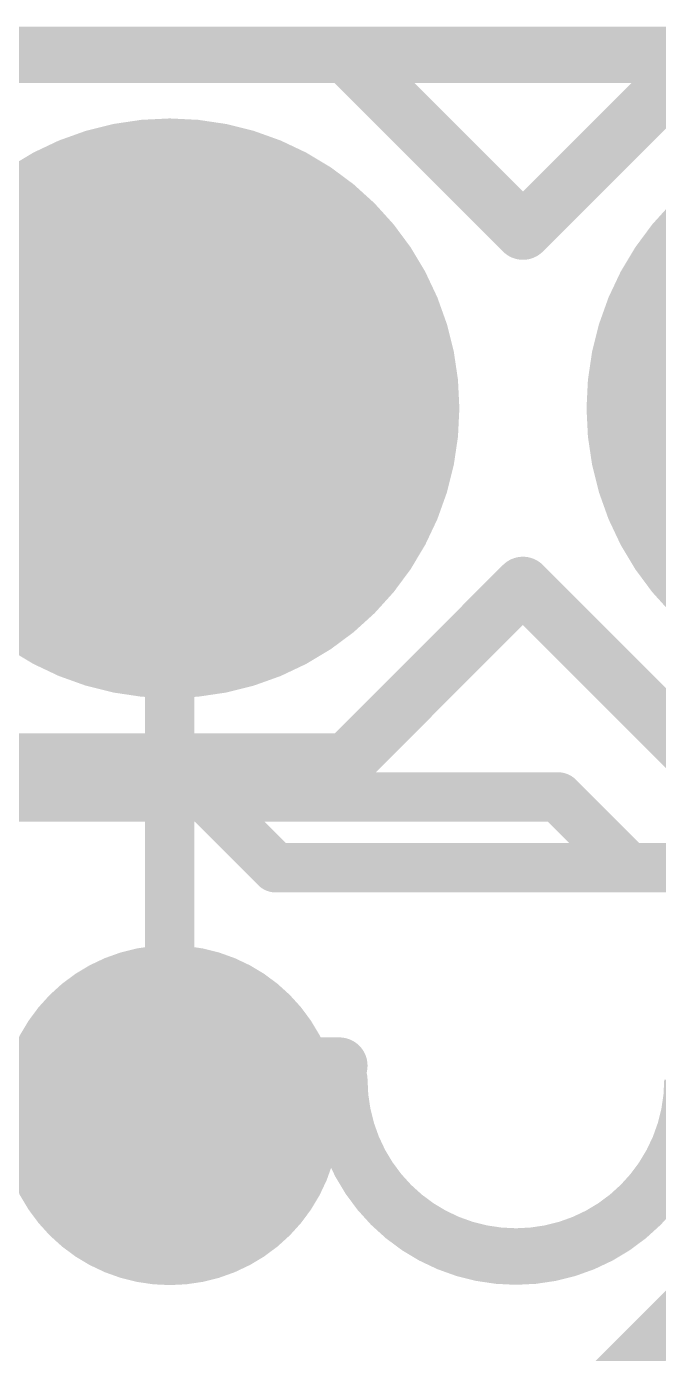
# Model space of a CAD drawing. Extents: x -34 to 73, y -25 to 40.
# Drawn here: x 10.915 to 13.187, y 20.734 to 25.502 of the extents above; entities that cross this region are included whole.
import ezdxf

# ---------------------------------------------------------------- set-up
doc = ezdxf.new("R2010")
doc.units = 0
for name, color, linetype in [('1', 12, 'CONTINUOUS'), ('16', 132, 'CONTINUOUS'), ('17', 110, 'CONTINUOUS'), ('20', 53, 'CONTINUOUS'), ('21', 41, 'CONTINUOUS'), ('29', 253, 'CONTINUOUS'), ('30', 253, 'CONTINUOUS'), ('51', 53, 'CONTINUOUS')]:
    doc.layers.add(name, color=color, linetype=linetype)

# ---------------------------------------------------------------- blocks, each defined once
blk = doc.blocks.new('RECT')
blk.add_solid([(-0.5, -0.5), (0.5, -0.5), (-0.5, 0.5), (0.5, 0.5)])
blk = doc.blocks.new('ROUNDP')
at = {"const_width": 0.5}
blk.add_lwpolyline([(0, -0.25, 1), (0, 0.25, 1), (0, -0.25)], format="xyb", dxfattribs=at)

msp = doc.modelspace()

# ---------------------------------------------------------------- linework, layer by layer
at = {"layer": '1', "const_width": 0.1778}
for points in [[(25.4, 25.4), (0, 25.4)], [(11.43, 24.13), (11.43, 22.733)], [(9.017, 22.733), (11.43, 22.733)], [(11.43, 22.733), (11.43, 21.59)], [(11.43, 22.733), (12.827, 22.733)], [(13.081, 22.479), (12.827, 22.733)], [(13.081, 22.479), (15.621, 22.479)], [(12.7, 20.32), (13.97, 21.59)]]:
    msp.add_lwpolyline(points, dxfattribs=at)
at = {"layer": '1', "const_width": 0.0889}
for points in [[(11.4744, 24.13, 1), (11.3856, 24.13)], [(11.43, 22.7775, 1), (11.43, 22.6885)], [(11.4744, 22.733, 1), (11.3856, 22.733)], [(11.43, 22.6885, 1), (11.43, 22.7775)], [(12.8584, 22.7644, 1), (12.7956, 22.7016)], [(12.827, 22.6885, 1), (12.827, 22.7775)], [(11.3856, 22.733, 1), (11.4744, 22.733)], [(13.081, 22.5235, 1), (13.081, 22.4346)], [(13.0496, 22.4476, 1), (13.1124, 22.5104)], [(11.3856, 21.59, 1), (11.4744, 21.59)]]:
    msp.add_lwpolyline(points, format="xyb", dxfattribs=at)
at = {"layer": '16', "const_width": 0.1778}
for points in [[(0, 25.4), (25.4, 25.4)], [(11.43, 22.86), (11.43, 24.13)], [(11.811, 22.479), (11.43, 22.86)], [(14.351, 22.479), (11.811, 22.479)]]:
    msp.add_lwpolyline(points, dxfattribs=at)
at = {"layer": '16', "const_width": 0.0889}
for points in [[(11.4744, 24.13, 1), (11.3856, 24.13)], [(11.4614, 22.8914, 1), (11.3986, 22.8286)], [(11.3856, 22.86, 1), (11.4744, 22.86)], [(11.811, 22.5235, 1), (11.811, 22.4346)], [(11.7796, 22.4476, 1), (11.8424, 22.5104)]]:
    msp.add_lwpolyline(points, format="xyb", dxfattribs=at)
at = {"layer": '20', "const_width": 0.2032}
msp.add_lwpolyline([(0, 25.4), (25.4, 25.4)], dxfattribs=at)
at = {"layer": '21', "const_width": 0.2032}
for points in [[(10.795, 25.4), (12.065, 25.4)], [(12.7, 24.765), (12.065, 25.4)], [(12.7, 24.765), (13.335, 25.4)], [(12.065, 22.86), (12.7, 23.495)], [(13.335, 22.86), (12.7, 23.495)], [(12.065, 22.86), (10.795, 22.86)], [(11.0347, 21.7678), (12.0396, 21.7678)]]:
    msp.add_lwpolyline(points, dxfattribs=at)
at = {"layer": '21'}
for points, const_width in [([(12.1009, 25.4359, 1), (12.0291, 25.3641)], 0.1016), ([(12.065, 25.3492, 1), (12.065, 25.4508)], 0.1016), ([(12.6641, 24.8009, 1), (12.7359, 24.7291)], 0.1016), ([(12.6641, 24.7291, 1), (12.7359, 24.8009)], 0.1016), ([(12.7359, 23.5309, 1), (12.6641, 23.4591)], 0.1016), ([(12.7359, 23.4591, 1), (12.6641, 23.5309)], 0.1016), ([(12.0291, 22.8959, 1), (12.1009, 22.8241)], 0.1016), ([(12.065, 22.8092, 1), (12.065, 22.9108)], 0.1016), ([(11.0347, 21.7678, 0.4145), (10.7537, 21.3868)], 0.2032), ([(11.0347, 21.8186, 1), (11.0347, 21.717)], 0.1016), ([(11.0423, 21.7176, 1), (11.0271, 21.818)], 0.1016), ([(12.0396, 21.717, 1), (12.0396, 21.8186)], 0.1016), ([(12.0396, 21.717, 1), (13.3096, 21.717)], 0.2032), ([(12.0904, 21.717, 1), (11.9888, 21.717)], 0.1016)]:
    msp.add_lwpolyline(points, format="xyb", dxfattribs=dict(at, const_width=const_width))
at = {"layer": '30', "const_width": 0.6107}
msp.add_lwpolyline([(11.43, 21.2847, 1), (11.43, 21.8953, 1), (11.43, 21.2847)], format="xyb", dxfattribs=at)

# ---------------------------------------------------------------- block references
at = {"layer": '17', "rotation": 270}
for p, xscale, yscale in [((11.43, 24.13), 1.8796, 1.8796), ((11.43, 24.13), 1.8796, 1.8796), ((13.97, 24.13), 1.8796, 1.8796), ((13.97, 24.13), 1.8796, 1.8796), ((11.43, 21.59), 0.8636, 0.8636), ((11.43, 21.59), 0.8636, 0.8636)]:
    msp.add_blockref('ROUNDP', p, dxfattribs=dict(at, xscale=xscale, yscale=yscale))
at = {"layer": '29', "xscale": 2.0828, "yscale": 2.0828, "rotation": 270}
for p in [(11.43, 24.13), (13.97, 24.13)]:
    msp.add_blockref('ROUNDP', p, dxfattribs=at)
at = {"layer": '30', "xscale": 2.0828, "yscale": 2.0828, "rotation": 270}
for p in [(11.43, 24.13), (13.97, 24.13)]:
    msp.add_blockref('ROUNDP', p, dxfattribs=at)
at = {"layer": '51', "xscale": 0.508, "yscale": 0.508, "rotation": 180}
msp.add_blockref('RECT', (11.43, 24.13), dxfattribs=at)

doc.saveas('drawing.dxf')
